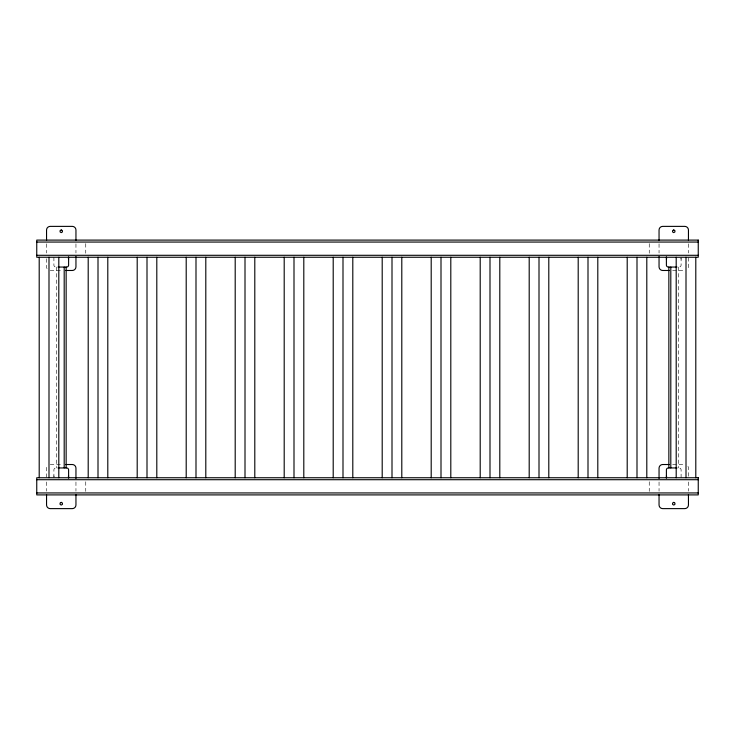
<?xml version="1.0" encoding="UTF-8"?>
<svg xmlns="http://www.w3.org/2000/svg" width="735" height="735" viewBox="0 0 735 735"><rect width="100%" height="100%" fill="white"/><g stroke="black" fill="none" stroke-linecap="round" stroke-linejoin="round"><path stroke-width="0.55" stroke-dasharray="3.67 2.76" d="M56.613 267.053L56.613 467.947M678.387 267.053L678.387 467.947M50.228 270.48L62.356 270.48M672.644 270.48L684.772 270.48M50.228 464.52L62.356 464.52M672.644 464.52L684.772 464.52M688.447 243.836L688.447 253.024M688.447 257.617L688.447 266.805A3.675 3.675 0 0 1 687.96 268.642M688.447 476.234L688.447 468.195A3.675 3.675 0 0 0 687.96 466.358M688.447 481.976L688.447 491.164M681.097 257.25L681.097 265.087A1.957 1.957 0 0 1 679.14 267.053M681.097 477.75L681.097 469.913A1.957 1.957 0 0 0 679.14 467.947M659.047 243.836L659.047 253.024M659.047 481.976L659.047 491.164M649.253 243.616L649.253 253.244M649.253 481.756L649.253 491.384M85.747 243.616L85.747 253.244M85.747 481.756L85.747 491.384M75.953 243.836L75.953 253.024M75.953 481.976L75.953 491.164M53.903 257.25L53.903 265.087A1.957 1.957 0 0 0 55.86 267.053M53.903 477.75L53.903 469.913A1.957 1.957 0 0 1 55.86 467.947M46.553 243.836L46.553 253.024M46.553 258.766L46.553 266.805A3.675 3.675 0 0 0 47.04 268.642M46.553 477.382L46.553 468.195A3.675 3.675 0 0 1 47.04 466.358M46.553 481.976L46.553 491.164M54.16 476.767A1.957 1.957 0 0 1 53.903 475.793M680.84 258.233A1.957 1.957 0 0 1 681.097 259.207"/><path stroke-width="1.1" d="M36.75 242.063L698.25 242.063M36.75 255.293L698.25 255.293M58.019 267.053L66.637 267.053A1.957 1.957 0 0 0 68.603 265.087L68.603 256.855M676.981 267.053L668.363 267.053A1.957 1.957 0 0 1 666.397 265.087L666.397 256.855M65.663 270.48L72.278 270.48A3.675 3.675 0 0 0 75.953 266.805L75.953 256.469M669.337 270.48L662.722 270.48A3.675 3.675 0 0 1 659.047 266.805L659.047 256.469M65.663 464.52L72.278 464.52A3.675 3.675 0 0 1 75.953 468.195L75.953 478.531M669.337 464.52L662.722 464.52A3.675 3.675 0 0 0 659.047 468.195L659.047 478.531M58.019 467.947L66.637 467.947A1.957 1.957 0 0 1 68.603 469.913L68.603 478.145M676.981 467.947L668.363 467.947A1.957 1.957 0 0 0 666.397 469.913L666.397 478.145M36.75 479.707L698.25 479.707M36.75 492.937L698.25 492.937M695.797 257.25L695.797 477.75M688.447 240.391L688.447 230.055A3.675 3.675 0 0 0 684.772 226.38L662.722 226.38A3.675 3.675 0 0 0 659.047 230.055L659.047 240.391M688.447 494.609L688.447 504.945A3.675 3.675 0 0 1 684.772 508.62L662.722 508.62A3.675 3.675 0 0 1 659.047 504.945L659.047 494.609M686.003 257.25L686.003 477.75M676.2 257.25L676.2 477.75M670.807 267.053L670.807 467.947M668.85 267.053L668.85 467.947M646.8 257.25L646.8 477.75M636.997 257.25L636.997 477.75M627.203 257.25L627.203 477.75M597.803 257.25L597.803 477.75M588 257.25L588 477.75M578.197 257.25L578.197 477.75M548.797 257.25L548.797 477.75M539.003 257.25L539.003 477.75M529.2 257.25L529.2 477.75M499.8 257.25L499.8 477.75M489.997 257.25L489.997 477.75M480.203 257.25L480.203 477.75M450.803 257.25L450.803 477.75M441 257.25L441 477.75M431.197 257.25L431.197 477.75M401.797 257.25L401.797 477.75M392.003 257.25L392.003 477.75M382.2 257.25L382.2 477.75M352.8 257.25L352.8 477.75M342.997 257.25L342.997 477.75M333.203 257.25L333.203 477.75M303.803 257.25L303.803 477.75M294 257.25L294 477.75M284.197 257.25L284.197 477.75M254.797 257.25L254.797 477.75M245.003 257.25L245.003 477.75M235.2 257.25L235.2 477.75M205.8 257.25L205.8 477.75M195.997 257.25L195.997 477.75M186.203 257.25L186.203 477.75M156.803 257.25L156.803 477.75M147 257.25L147 477.75M137.197 257.25L137.197 477.75M107.797 257.25L107.797 477.75M98.003 257.25L98.003 477.75M88.2 257.25L88.2 477.75M75.953 240.391L75.953 230.055A3.675 3.675 0 0 0 72.278 226.38L50.228 226.38A3.675 3.675 0 0 0 46.553 230.055L46.553 240.391M75.953 494.609L75.953 504.945A3.675 3.675 0 0 1 72.278 508.62L50.228 508.62A3.675 3.675 0 0 1 46.553 504.945L46.553 494.609M66.15 267.053L66.15 467.947M64.193 267.053L64.193 467.947M58.8 257.25L58.8 477.75M48.997 257.25L48.997 477.75M39.203 257.25L39.203 477.75M68.337 258.233A1.957 1.957 0 0 1 68.603 259.207M68.603 475.793A1.957 1.957 0 0 1 68.337 476.767M666.663 476.767A1.957 1.957 0 0 1 666.397 475.793M666.397 259.207A1.957 1.957 0 0 1 666.663 258.233M61.253 229.936L60.086 230.606L60.086 231.957L61.253 232.627L62.42 231.957L62.42 230.606L61.253 229.936M61.253 502.372L60.086 503.043L60.086 504.394L61.253 505.064L62.42 504.394L62.42 503.043L61.253 502.372M673.747 229.936L672.58 230.606L672.58 231.957L673.747 232.627L674.914 231.957L674.914 230.606L673.747 229.936M673.747 502.372L672.58 503.043L672.58 504.394L673.747 505.064L674.914 504.394L674.914 503.043L673.747 502.372M698.25 240.097L36.75 240.097L36.75 257.25L698.25 257.25L698.25 240.097M698.25 477.75L36.75 477.75L36.75 494.903L698.25 494.903L698.25 477.75"/></g></svg>
